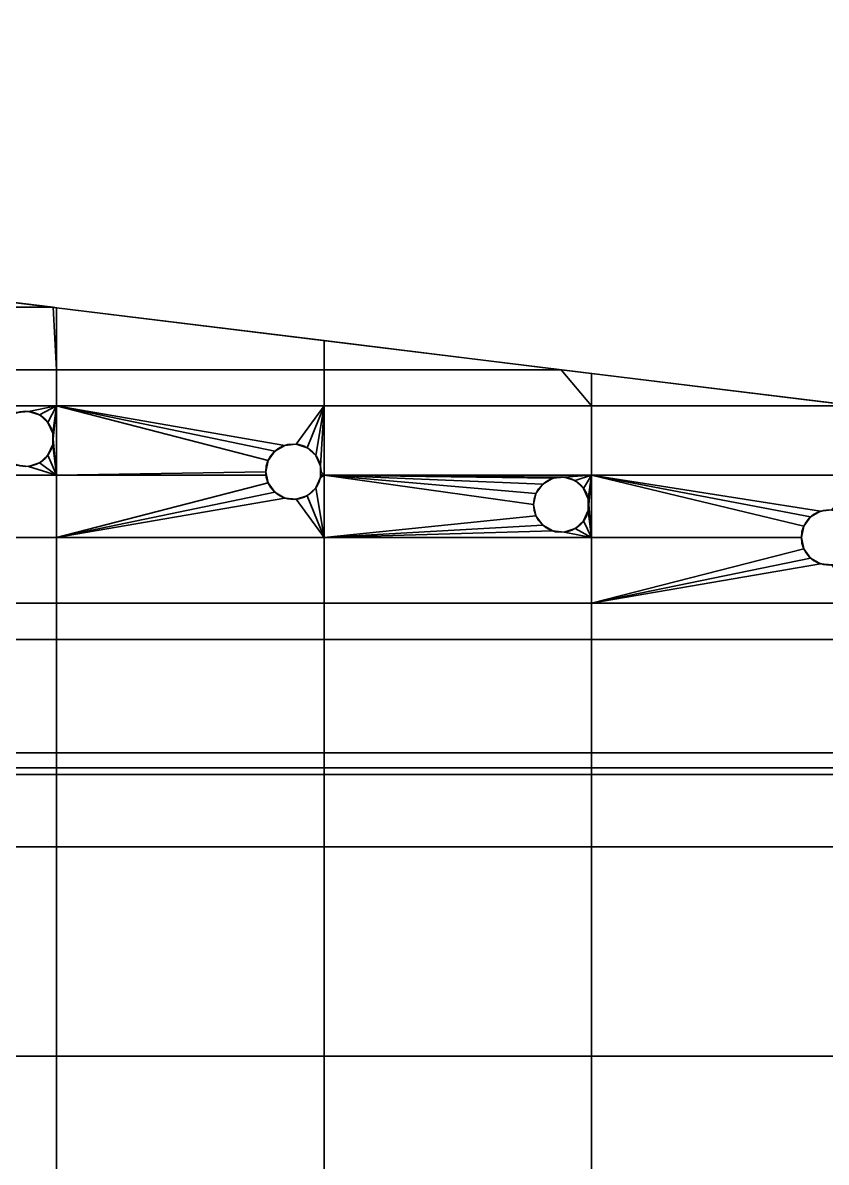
# Model space of a CAD drawing. Header units: millimetres. Extents: x 0 to 430, y 0 to 190.
# Drawn here: x 171 to 230.6, y 105.4 to 189.8 of the extents above; entities that cross this region are included whole.
import ezdxf

# ---------------------------------------------------------------- set-up
doc = ezdxf.new("R2010")
doc.units = ezdxf.units.MM
doc.layers.add('1', color=7, linetype='Continuous', true_color=0xffffff)

# ---------------------------------------------------------------- blocks, each defined once
blk = doc.blocks.new('UG_SURFACE_001')
at = {"layer": '1', "color": 252, "linetype": 'Continuous', "lineweight": 35}
for points in [[(163.865298, 169.879869, 3.5), (163.865298, 168.725714, 3.5), (173.265159, 168.725714, 3.5)], [(173.265159, 168.725714, 1.5), (163.865298, 168.725714, 1.5), (163.865298, 169.879869, 1.5)], [(163.865298, 169.879869, 3.5), (173.265159, 168.725714, 3.5), (173.265159, 168.725714, 1.5), (163.865298, 169.879869, 1.5)], [(173.265159, 168.725714, 3.5), (163.865298, 168.725714, 3.5), (163.865298, 164.100945, 3.5), (173.519492, 164.100945, 3.5)], [(173.519492, 164.100945, 1.5), (163.865298, 164.100945, 1.5), (163.865298, 168.725714, 1.5), (173.265159, 168.725714, 1.5)], [(173.519492, 164.100945, 3.5), (173.519492, 168.694481, 3.5), (173.265159, 168.725714, 3.5)], [(173.265159, 168.725714, 1.5), (173.519492, 168.694481, 1.5), (173.519492, 164.100945, 1.5)], [(173.265159, 168.725714, 3.5), (173.519492, 168.694481, 3.5), (173.519492, 168.694481, 1.5), (173.265159, 168.725714, 1.5)], [(173.519492, 168.694481, 3.5), (173.519492, 164.100945, 3.5), (193.349123, 164.100945, 3.5), (193.349123, 166.259706, 3.5)], [(193.349123, 166.259706, 1.5), (193.349123, 164.100945, 1.5), (173.519492, 164.100945, 1.5), (173.519492, 168.694481, 1.5)], [(173.519492, 168.694481, 3.5), (193.349123, 166.259706, 3.5), (193.349123, 166.259706, 1.5), (173.519492, 168.694481, 1.5)], [(193.349123, 166.259706, 3.5), (193.349123, 164.100945, 3.5), (210.930929, 164.100945, 3.5)], [(210.930929, 164.100945, 1.5), (193.349123, 164.100945, 1.5), (193.349123, 166.259706, 1.5)], [(193.349123, 166.259706, 3.5), (210.930929, 164.100945, 3.5), (210.930929, 164.100945, 1.5), (193.349123, 166.259706, 1.5)], [(173.519492, 164.100945, 3.5), (163.865298, 164.100945, 3.5), (163.865298, 161.41355, 3.5), (173.519492, 161.41355, 3.5)], [(173.519492, 161.41355, 1.5), (163.865298, 161.41355, 1.5), (163.865298, 164.100945, 1.5), (173.519492, 164.100945, 1.5)], [(193.349123, 164.100945, 3.5), (173.519492, 164.100945, 3.5), (173.519492, 161.41355, 3.5), (193.349123, 161.41355, 3.5)], [(193.349123, 161.41355, 1.5), (173.519492, 161.41355, 1.5), (173.519492, 164.100945, 1.5), (193.349123, 164.100945, 1.5)], [(210.930929, 164.100945, 3.5), (193.349123, 164.100945, 3.5), (193.349123, 161.41355, 3.5), (213.178769, 161.41355, 3.5)], [(213.178769, 161.41355, 1.5), (193.349123, 161.41355, 1.5), (193.349123, 164.100945, 1.5), (210.930929, 164.100945, 1.5)], [(213.178769, 161.41355, 3.5), (213.178769, 163.824946, 3.5), (210.930929, 164.100945, 3.5)], [(210.930929, 164.100945, 1.5), (213.178769, 163.824946, 1.5), (213.178769, 161.41355, 1.5)], [(210.930929, 164.100945, 3.5), (213.178769, 163.824946, 3.5), (213.178769, 163.824946, 1.5), (210.930929, 164.100945, 1.5)], [(213.178769, 163.824946, 3.5), (213.178769, 161.41355, 3.5), (232.817933, 161.41355, 3.5)], [(232.817933, 161.41355, 1.5), (213.178769, 161.41355, 1.5), (213.178769, 163.824946, 1.5)], [(213.178769, 163.824946, 3.5), (232.817933, 161.41355, 3.5), (232.817933, 161.41355, 1.5), (213.178769, 163.824946, 1.5)], [(170.591906, 160.925835, 3.5), (171.439677, 161.014929, 3.5), (173.519492, 161.41355, 3.5), (163.865298, 161.41355, 3.5)], [(163.865298, 161.41355, 1.5), (173.519492, 161.41355, 1.5), (171.439677, 161.014929, 1.5), (170.591906, 160.925835, 1.5)], [(173.519492, 161.41355, 3.5), (171.439677, 161.014929, 3.5), (172.25039, 160.751522, 3.5)], [(172.25039, 160.751522, 1.5), (171.439677, 161.014929, 1.5), (173.519492, 161.41355, 1.5)], [(172.25039, 160.751522, 3.5), (172.883883, 160.18112, 3.5), (173.519492, 161.41355, 3.5)], [(173.519492, 161.41355, 1.5), (172.883883, 160.18112, 1.5), (172.25039, 160.751522, 1.5)], [(172.883883, 160.18112, 3.5), (173.230588, 159.402385, 3.5), (173.519492, 161.41355, 3.5)], [(173.230588, 159.402385, 1.5), (172.883883, 160.18112, 1.5), (173.519492, 161.41355, 1.5)], [(173.519492, 156.288326, 3.5), (173.519492, 161.41355, 3.5), (173.230588, 159.402385, 3.5), (173.230588, 158.54995, 3.5)], [(173.275396, 158.976167, 1.5), (173.230588, 159.402385, 1.5), (173.519492, 161.41355, 1.5)], [(173.275396, 158.976167, 1.5), (173.519492, 161.41355, 1.5), (173.519492, 156.288326, 1.5)], [(173.519492, 161.41355, 3.5), (189.704597, 158.06222, 3.5), (190.44283, 158.488438, 3.5)], [(173.519492, 161.41355, 3.5), (189.203545, 157.372594, 3.5), (189.704597, 158.06222, 3.5)], [(189.026311, 156.538785, 3.5), (189.203545, 157.372594, 3.5), (173.519492, 161.41355, 3.5), (173.519492, 156.288326, 3.5)], [(190.44283, 158.488438, 3.5), (191.290602, 158.577546, 3.5), (193.349123, 161.41355, 3.5), (173.519492, 161.41355, 3.5)], [(173.519492, 161.41355, 1.5), (193.349123, 161.41355, 1.5), (191.290602, 158.577546, 1.5), (190.44283, 158.488438, 1.5)], [(173.519492, 156.288326, 1.5), (173.519492, 161.41355, 1.5), (189.203545, 157.372594, 1.5), (189.026311, 156.538785, 1.5)], [(190.44283, 158.488438, 1.5), (189.704597, 158.06222, 1.5), (173.519492, 161.41355, 1.5)], [(189.704597, 158.06222, 1.5), (189.203545, 157.372594, 1.5), (173.519492, 161.41355, 1.5)], [(193.349123, 161.41355, 3.5), (191.290602, 158.577546, 3.5), (192.101315, 158.314124, 3.5)], [(192.101315, 158.314124, 1.5), (191.290602, 158.577546, 1.5), (193.349123, 161.41355, 1.5)], [(192.101315, 158.314124, 3.5), (192.734793, 157.743737, 3.5), (193.349123, 161.41355, 3.5)], [(193.349123, 161.41355, 1.5), (192.734793, 157.743737, 1.5), (192.101315, 158.314124, 1.5)], [(193.349123, 161.41355, 3.5), (192.734793, 157.743737, 3.5), (193.081513, 156.965002, 3.5)], [(193.081513, 156.965002, 1.5), (192.734793, 157.743737, 1.5), (193.349123, 161.41355, 1.5)], [(193.081513, 156.965002, 3.5), (193.081513, 156.288326, 3.5), (193.349123, 156.288326, 3.5), (193.349123, 161.41355, 3.5)], [(193.126321, 156.538785, 1.5), (193.081513, 156.965002, 1.5), (193.349123, 161.41355, 1.5), (193.349123, 156.288326, 1.5)], [(213.178769, 161.41355, 3.5), (193.349123, 161.41355, 3.5), (193.349123, 156.288326, 3.5), (213.178769, 156.288326, 3.5)], [(213.178769, 156.288326, 1.5), (193.349123, 156.288326, 1.5), (193.349123, 161.41355, 1.5), (213.178769, 161.41355, 1.5)], [(232.817933, 161.41355, 3.5), (213.178769, 161.41355, 3.5), (213.178769, 156.288326, 3.5), (233.008415, 156.288326, 3.5)], [(233.008415, 156.288326, 1.5), (213.178769, 156.288326, 1.5), (213.178769, 161.41355, 1.5), (232.817933, 161.41355, 1.5)], [(171.439677, 161.014929, 1.5), (171.439677, 161.014929, 3.5), (170.591906, 160.925835, 3.5), (170.591906, 160.925835, 1.5)], [(172.25039, 160.751522, 1.5), (172.25039, 160.751522, 3.5), (171.439677, 161.014929, 3.5), (171.439677, 161.014929, 1.5)], [(172.883883, 160.18112, 1.5), (172.883883, 160.18112, 3.5), (172.25039, 160.751522, 3.5), (172.25039, 160.751522, 1.5)], [(173.230588, 159.402385, 1.5), (173.230588, 159.402385, 3.5), (172.883883, 160.18112, 3.5), (172.883883, 160.18112, 1.5)], [(173.230588, 159.402385, 3.5), (173.230588, 159.402385, 1.5), (173.275396, 158.976167, 1.5)], [(173.275396, 158.976167, 1.5), (173.230588, 158.54995, 3.5), (173.230588, 159.402385, 3.5)], [(173.519492, 156.288326, 1.5), (173.230588, 158.54995, 1.5), (173.275396, 158.976167, 1.5)], [(173.275396, 158.976167, 1.5), (173.230588, 158.54995, 1.5), (173.230588, 158.54995, 3.5)], [(173.230588, 158.54995, 3.5), (172.883883, 157.7712, 3.5), (173.519492, 156.288326, 3.5)], [(173.519492, 156.288326, 1.5), (172.883883, 157.7712, 1.5), (173.230588, 158.54995, 1.5)], [(172.883883, 157.7712, 1.5), (172.883883, 157.7712, 3.5), (173.230588, 158.54995, 3.5), (173.230588, 158.54995, 1.5)], [(189.704597, 158.06222, 1.5), (189.704597, 158.06222, 3.5), (189.203545, 157.372594, 3.5), (189.203545, 157.372594, 1.5)], [(190.44283, 158.488438, 1.5), (190.44283, 158.488438, 3.5), (189.704597, 158.06222, 3.5), (189.704597, 158.06222, 1.5)], [(191.290602, 158.577546, 1.5), (191.290602, 158.577546, 3.5), (190.44283, 158.488438, 3.5), (190.44283, 158.488438, 1.5)], [(192.101315, 158.314124, 1.5), (192.101315, 158.314124, 3.5), (191.290602, 158.577546, 3.5), (191.290602, 158.577546, 1.5)], [(192.734793, 157.743737, 1.5), (192.734793, 157.743737, 3.5), (192.101315, 158.314124, 3.5), (192.101315, 158.314124, 1.5)], [(172.25039, 157.200813, 3.5), (171.439677, 156.937391, 3.5), (173.519492, 156.288326, 3.5)], [(173.519492, 156.288326, 1.5), (171.439677, 156.937391, 1.5), (172.25039, 157.200813, 1.5)], [(171.439677, 156.937391, 1.5), (171.439677, 156.937391, 3.5), (172.25039, 157.200813, 3.5), (172.25039, 157.200813, 1.5)], [(173.519492, 156.288326, 3.5), (172.883883, 157.7712, 3.5), (172.25039, 157.200813, 3.5)], [(172.25039, 157.200813, 1.5), (172.883883, 157.7712, 1.5), (173.519492, 156.288326, 1.5)], [(172.25039, 157.200813, 1.5), (172.25039, 157.200813, 3.5), (172.883883, 157.7712, 3.5), (172.883883, 157.7712, 1.5)], [(189.203545, 157.372594, 1.5), (189.203545, 157.372594, 3.5), (189.026311, 156.538785, 3.5), (189.026311, 156.538785, 1.5)], [(193.081513, 156.965002, 1.5), (193.081513, 156.965002, 3.5), (192.734793, 157.743737, 3.5), (192.734793, 157.743737, 1.5)], [(163.865298, 156.288326, 3.5), (173.519492, 156.288326, 3.5), (171.439677, 156.937391, 3.5), (170.591906, 157.0265, 3.5)], [(170.591906, 157.0265, 1.5), (171.439677, 156.937391, 1.5), (173.519492, 156.288326, 1.5), (163.865298, 156.288326, 1.5)], [(173.519492, 156.288326, 3.5), (163.865298, 156.288326, 3.5), (163.865298, 151.664004, 3.5), (173.519492, 151.664004, 3.5)], [(173.519492, 151.664004, 1.5), (163.865298, 151.664004, 1.5), (163.865298, 156.288326, 1.5), (173.519492, 156.288326, 1.5)], [(170.591906, 157.0265, 1.5), (170.591906, 157.0265, 3.5), (171.439677, 156.937391, 3.5), (171.439677, 156.937391, 1.5)], [(173.519492, 156.288326, 3.5), (189.079553, 156.288326, 3.5), (189.026311, 156.538785, 3.5)], [(189.026311, 156.538785, 1.5), (189.079553, 156.288326, 1.5), (173.519492, 156.288326, 1.5)], [(189.203545, 155.704975, 3.5), (189.079553, 156.288326, 3.5), (173.519492, 156.288326, 3.5), (173.519492, 151.664004, 3.5)], [(173.519492, 151.664004, 1.5), (173.519492, 156.288326, 1.5), (189.079553, 156.288326, 1.5), (189.203545, 155.704975, 1.5)], [(189.079553, 156.288326, 1.5), (189.026311, 156.538785, 1.5), (189.026311, 156.538785, 3.5), (189.079553, 156.288326, 3.5)], [(189.079553, 156.288326, 3.5), (189.203545, 155.704975, 3.5), (189.203545, 155.704975, 1.5), (189.079553, 156.288326, 1.5)], [(193.081513, 156.112567, 3.5), (192.734793, 155.333817, 3.5), (193.349123, 151.664004, 3.5), (193.349123, 156.288326, 3.5)], [(193.349123, 156.288326, 1.5), (193.349123, 151.664004, 1.5), (192.734793, 155.333817, 1.5), (193.081513, 156.112567, 1.5)], [(193.081513, 156.965002, 3.5), (193.081513, 156.965002, 1.5), (193.126321, 156.538785, 1.5)], [(193.126321, 156.538785, 1.5), (193.081513, 156.288326, 3.5), (193.081513, 156.965002, 3.5)], [(193.126321, 156.538785, 1.5), (193.09999, 156.288326, 1.5), (193.081513, 156.288326, 3.5)], [(193.349123, 156.288326, 3.5), (193.081513, 156.288326, 3.5), (193.081513, 156.112567, 3.5)], [(193.081513, 156.112567, 1.5), (193.09999, 156.288326, 1.5), (193.349123, 156.288326, 1.5)], [(193.09999, 156.288326, 1.5), (193.081513, 156.112567, 1.5), (193.081513, 156.112567, 3.5)], [(193.081513, 156.112567, 3.5), (193.081513, 156.288326, 3.5), (193.09999, 156.288326, 1.5)], [(193.349123, 156.288326, 1.5), (193.09999, 156.288326, 1.5), (193.126321, 156.538785, 1.5)], [(193.349123, 156.288326, 3.5), (210.293755, 156.051055, 3.5), (211.141527, 156.140164, 3.5)], [(193.349123, 156.288326, 3.5), (209.555522, 155.624837, 3.5), (210.293755, 156.051055, 3.5)], [(193.349123, 156.288326, 3.5), (209.05447, 154.935196, 3.5), (209.555522, 155.624837, 3.5)], [(193.349123, 156.288326, 3.5), (193.349123, 151.664004, 3.5), (209.05447, 153.267577, 3.5), (208.877236, 154.101387, 3.5)], [(208.877236, 154.101387, 3.5), (209.05447, 154.935196, 3.5), (193.349123, 156.288326, 3.5)], [(211.141527, 156.140164, 3.5), (213.178769, 156.288326, 3.5), (193.349123, 156.288326, 3.5)], [(193.349123, 156.288326, 1.5), (213.178769, 156.288326, 1.5), (211.141527, 156.140164, 1.5)], [(211.141527, 156.140164, 1.5), (210.293755, 156.051055, 1.5), (193.349123, 156.288326, 1.5)], [(210.293755, 156.051055, 1.5), (209.555522, 155.624837, 1.5), (193.349123, 156.288326, 1.5)], [(209.555522, 155.624837, 1.5), (209.05447, 154.935196, 1.5), (193.349123, 156.288326, 1.5)], [(193.349123, 151.664004, 1.5), (193.349123, 156.288326, 1.5), (208.877236, 154.101387, 1.5), (209.05447, 153.267577, 1.5)], [(209.05447, 154.935196, 1.5), (208.877236, 154.101387, 1.5), (193.349123, 156.288326, 1.5)], [(213.178769, 156.288326, 3.5), (211.141527, 156.140164, 3.5), (211.952239, 155.876741, 3.5)], [(211.952239, 155.876741, 1.5), (211.141527, 156.140164, 1.5), (213.178769, 156.288326, 1.5)], [(211.952239, 155.876741, 3.5), (212.585717, 155.306354, 3.5), (213.178769, 156.288326, 3.5)], [(213.178769, 156.288326, 1.5), (212.585717, 155.306354, 1.5), (211.952239, 155.876741, 1.5)], [(212.585717, 155.306354, 3.5), (212.932438, 154.527605, 3.5), (213.178769, 156.288326, 3.5)], [(212.932438, 154.527605, 1.5), (212.585717, 155.306354, 1.5), (213.178769, 156.288326, 1.5)], [(213.178769, 151.664004, 3.5), (213.178769, 156.288326, 3.5), (212.932438, 154.527605, 3.5), (212.932438, 153.675169, 3.5)], [(212.977231, 154.101387, 1.5), (212.932438, 154.527605, 1.5), (213.178769, 156.288326, 1.5)], [(212.977231, 154.101387, 1.5), (213.178769, 156.288326, 1.5), (213.178769, 151.664004, 1.5)], [(213.178769, 156.288326, 3.5), (229.406446, 153.187454, 3.5), (230.14468, 153.613672, 3.5)], [(213.178769, 156.288326, 3.5), (228.905395, 152.497813, 3.5), (229.406446, 153.187454, 3.5)], [(213.178769, 156.288326, 3.5), (213.178769, 151.664004, 3.5), (228.72816, 151.664004, 3.5), (228.905395, 152.497813, 3.5)], [(230.14468, 153.613672, 3.5), (230.992451, 153.702781, 3.5), (233.008415, 156.288326, 3.5), (213.178769, 156.288326, 3.5)], [(213.178769, 156.288326, 1.5), (233.008415, 156.288326, 1.5), (230.992451, 153.702781, 1.5), (230.14468, 153.613672, 1.5)], [(230.14468, 153.613672, 1.5), (229.406446, 153.187454, 1.5), (213.178769, 156.288326, 1.5)], [(229.406446, 153.187454, 1.5), (228.905395, 152.497813, 1.5), (213.178769, 156.288326, 1.5)], [(228.905395, 152.497813, 1.5), (228.72816, 151.664004, 1.5), (213.178769, 151.664004, 1.5), (213.178769, 156.288326, 1.5)], [(189.704597, 155.015334, 3.5), (189.203545, 155.704975, 3.5), (173.519492, 151.664004, 3.5)], [(173.519492, 151.664004, 1.5), (189.203545, 155.704975, 1.5), (189.704597, 155.015334, 1.5)], [(189.203545, 155.704975, 1.5), (189.203545, 155.704975, 3.5), (189.704597, 155.015334, 3.5), (189.704597, 155.015334, 1.5)], [(192.734793, 155.333817, 1.5), (192.734793, 155.333817, 3.5), (193.081513, 156.112567, 3.5), (193.081513, 156.112567, 1.5)], [(209.555522, 155.624837, 1.5), (209.555522, 155.624837, 3.5), (209.05447, 154.935196, 3.5), (209.05447, 154.935196, 1.5)], [(210.293755, 156.051055, 1.5), (210.293755, 156.051055, 3.5), (209.555522, 155.624837, 3.5), (209.555522, 155.624837, 1.5)], [(211.141527, 156.140164, 1.5), (211.141527, 156.140164, 3.5), (210.293755, 156.051055, 3.5), (210.293755, 156.051055, 1.5)], [(211.952239, 155.876741, 1.5), (211.952239, 155.876741, 3.5), (211.141527, 156.140164, 3.5), (211.141527, 156.140164, 1.5)], [(212.585717, 155.306354, 1.5), (212.585717, 155.306354, 3.5), (211.952239, 155.876741, 3.5), (211.952239, 155.876741, 1.5)], [(190.44283, 154.589117, 3.5), (189.704597, 155.015334, 3.5), (173.519492, 151.664004, 3.5)], [(173.519492, 151.664004, 1.5), (189.704597, 155.015334, 1.5), (190.44283, 154.589117, 1.5)], [(173.519492, 151.664004, 3.5), (193.349123, 151.664004, 3.5), (191.290602, 154.500008, 3.5), (190.44283, 154.589117, 3.5)], [(190.44283, 154.589117, 1.5), (191.290602, 154.500008, 1.5), (193.349123, 151.664004, 1.5), (173.519492, 151.664004, 1.5)], [(189.704597, 155.015334, 1.5), (189.704597, 155.015334, 3.5), (190.44283, 154.589117, 3.5), (190.44283, 154.589117, 1.5)], [(190.44283, 154.589117, 1.5), (190.44283, 154.589117, 3.5), (191.290602, 154.500008, 3.5), (191.290602, 154.500008, 1.5)], [(192.101315, 154.76343, 3.5), (191.290602, 154.500008, 3.5), (193.349123, 151.664004, 3.5)], [(193.349123, 151.664004, 1.5), (191.290602, 154.500008, 1.5), (192.101315, 154.76343, 1.5)], [(191.290602, 154.500008, 1.5), (191.290602, 154.500008, 3.5), (192.101315, 154.76343, 3.5), (192.101315, 154.76343, 1.5)], [(193.349123, 151.664004, 3.5), (192.734793, 155.333817, 3.5), (192.101315, 154.76343, 3.5)], [(192.101315, 154.76343, 1.5), (192.734793, 155.333817, 1.5), (193.349123, 151.664004, 1.5)], [(192.101315, 154.76343, 1.5), (192.101315, 154.76343, 3.5), (192.734793, 155.333817, 3.5), (192.734793, 155.333817, 1.5)], [(209.05447, 154.935196, 1.5), (209.05447, 154.935196, 3.5), (208.877236, 154.101387, 3.5), (208.877236, 154.101387, 1.5)], [(212.932438, 154.527605, 1.5), (212.932438, 154.527605, 3.5), (212.585717, 155.306354, 3.5), (212.585717, 155.306354, 1.5)], [(208.877236, 154.101387, 1.5), (208.877236, 154.101387, 3.5), (209.05447, 153.267577, 3.5), (209.05447, 153.267577, 1.5)], [(212.932438, 154.527605, 3.5), (212.932438, 154.527605, 1.5), (212.977231, 154.101387, 1.5)], [(212.977231, 154.101387, 1.5), (212.932438, 153.675169, 3.5), (212.932438, 154.527605, 3.5)], [(213.178769, 151.664004, 1.5), (212.932438, 153.675169, 1.5), (212.977231, 154.101387, 1.5)], [(212.977231, 154.101387, 1.5), (212.932438, 153.675169, 1.5), (212.932438, 153.675169, 3.5)], [(209.555522, 152.577952, 3.5), (209.05447, 153.267577, 3.5), (193.349123, 151.664004, 3.5)], [(193.349123, 151.664004, 1.5), (209.05447, 153.267577, 1.5), (209.555522, 152.577952, 1.5)], [(209.05447, 153.267577, 1.5), (209.05447, 153.267577, 3.5), (209.555522, 152.577952, 3.5), (209.555522, 152.577952, 1.5)], [(213.178769, 151.664004, 3.5), (212.585717, 152.896434, 3.5), (211.952239, 152.326033, 3.5)], [(211.952239, 152.326033, 1.5), (212.585717, 152.896434, 1.5), (213.178769, 151.664004, 1.5)], [(211.952239, 152.326033, 1.5), (211.952239, 152.326033, 3.5), (212.585717, 152.896434, 3.5), (212.585717, 152.896434, 1.5)], [(212.932438, 153.675169, 3.5), (212.585717, 152.896434, 3.5), (213.178769, 151.664004, 3.5)], [(213.178769, 151.664004, 1.5), (212.585717, 152.896434, 1.5), (212.932438, 153.675169, 1.5)], [(212.585717, 152.896434, 1.5), (212.585717, 152.896434, 3.5), (212.932438, 153.675169, 3.5), (212.932438, 153.675169, 1.5)], [(229.406446, 153.187454, 1.5), (229.406446, 153.187454, 3.5), (228.905395, 152.497813, 3.5), (228.905395, 152.497813, 1.5)], [(230.14468, 153.613672, 1.5), (230.14468, 153.613672, 3.5), (229.406446, 153.187454, 3.5), (229.406446, 153.187454, 1.5)], [(230.992451, 153.702781, 1.5), (230.992451, 153.702781, 3.5), (230.14468, 153.613672, 3.5), (230.14468, 153.613672, 1.5)], [(210.293755, 152.151719, 3.5), (209.555522, 152.577952, 3.5), (193.349123, 151.664004, 3.5)], [(193.349123, 151.664004, 1.5), (209.555522, 152.577952, 1.5), (210.293755, 152.151719, 1.5)], [(193.349123, 151.664004, 3.5), (213.178769, 151.664004, 3.5), (211.141527, 152.062625, 3.5), (210.293755, 152.151719, 3.5)], [(210.293755, 152.151719, 1.5), (211.141527, 152.062625, 1.5), (213.178769, 151.664004, 1.5), (193.349123, 151.664004, 1.5)], [(209.555522, 152.577952, 1.5), (209.555522, 152.577952, 3.5), (210.293755, 152.151719, 3.5), (210.293755, 152.151719, 1.5)], [(210.293755, 152.151719, 1.5), (210.293755, 152.151719, 3.5), (211.141527, 152.062625, 3.5), (211.141527, 152.062625, 1.5)], [(211.952239, 152.326033, 3.5), (211.141527, 152.062625, 3.5), (213.178769, 151.664004, 3.5)], [(213.178769, 151.664004, 1.5), (211.141527, 152.062625, 1.5), (211.952239, 152.326033, 1.5)], [(211.141527, 152.062625, 1.5), (211.141527, 152.062625, 3.5), (211.952239, 152.326033, 3.5), (211.952239, 152.326033, 1.5)], [(228.905395, 152.497813, 1.5), (228.905395, 152.497813, 3.5), (228.72816, 151.664004, 3.5), (228.72816, 151.664004, 1.5)], [(173.519492, 151.664004, 3.5), (163.865298, 151.664004, 3.5), (163.865298, 146.789238, 3.5), (173.519492, 146.789238, 3.5)], [(173.519492, 146.789238, 1.5), (163.865298, 146.789238, 1.5), (163.865298, 151.664004, 1.5), (173.519492, 151.664004, 1.5)], [(193.349123, 151.664004, 3.5), (173.519492, 151.664004, 3.5), (173.519492, 146.789238, 3.5), (193.349123, 146.789238, 3.5)], [(193.349123, 146.789238, 1.5), (173.519492, 146.789238, 1.5), (173.519492, 151.664004, 1.5), (193.349123, 151.664004, 1.5)], [(213.178769, 151.664004, 3.5), (193.349123, 151.664004, 3.5), (193.349123, 146.789238, 3.5), (213.178769, 146.789238, 3.5)], [(213.178769, 146.789238, 1.5), (193.349123, 146.789238, 1.5), (193.349123, 151.664004, 1.5), (213.178769, 151.664004, 1.5)], [(228.905395, 150.830194, 3.5), (228.72816, 151.664004, 3.5), (213.178769, 151.664004, 3.5), (213.178769, 146.789238, 3.5)], [(213.178769, 146.789238, 1.5), (213.178769, 151.664004, 1.5), (228.72816, 151.664004, 1.5), (228.905395, 150.830194, 1.5)], [(228.72816, 151.664004, 1.5), (228.72816, 151.664004, 3.5), (228.905395, 150.830194, 3.5), (228.905395, 150.830194, 1.5)], [(229.406446, 150.140554, 3.5), (228.905395, 150.830194, 3.5), (213.178769, 146.789238, 3.5)], [(213.178769, 146.789238, 1.5), (228.905395, 150.830194, 1.5), (229.406446, 150.140554, 1.5)], [(228.905395, 150.830194, 1.5), (228.905395, 150.830194, 3.5), (229.406446, 150.140554, 3.5), (229.406446, 150.140554, 1.5)], [(230.14468, 149.714336, 3.5), (229.406446, 150.140554, 3.5), (213.178769, 146.789238, 3.5)], [(213.178769, 146.789238, 1.5), (229.406446, 150.140554, 1.5), (230.14468, 149.714336, 1.5)], [(213.178769, 146.789238, 3.5), (233.008415, 146.789238, 3.5), (230.992451, 149.625242, 3.5), (230.14468, 149.714336, 3.5)], [(230.14468, 149.714336, 1.5), (230.992451, 149.625242, 1.5), (233.008415, 146.789238, 1.5), (213.178769, 146.789238, 1.5)], [(229.406446, 150.140554, 1.5), (229.406446, 150.140554, 3.5), (230.14468, 149.714336, 3.5), (230.14468, 149.714336, 1.5)], [(230.14468, 149.714336, 1.5), (230.14468, 149.714336, 3.5), (230.992451, 149.625242, 3.5), (230.992451, 149.625242, 1.5)], [(173.519492, 146.789238, 3.5), (163.865298, 146.789238, 3.5), (163.865298, 144.101843, 3.5), (173.519492, 144.101843, 3.5)], [(173.519492, 144.101843, 1.5), (163.865298, 144.101843, 1.5), (163.865298, 146.789238, 1.5), (173.519492, 146.789238, 1.5)], [(193.349123, 146.789238, 3.5), (173.519492, 146.789238, 3.5), (173.519492, 144.101843, 3.5), (193.349123, 144.101843, 3.5)], [(193.349123, 144.101843, 1.5), (173.519492, 144.101843, 1.5), (173.519492, 146.789238, 1.5), (193.349123, 146.789238, 1.5)], [(213.178769, 146.789238, 3.5), (193.349123, 146.789238, 3.5), (193.349123, 144.101843, 3.5), (213.178769, 144.101843, 3.5)], [(213.178769, 144.101843, 1.5), (193.349123, 144.101843, 1.5), (193.349123, 146.789238, 1.5), (213.178769, 146.789238, 1.5)], [(233.008415, 146.789238, 3.5), (213.178769, 146.789238, 3.5), (213.178769, 144.101843, 3.5), (233.008415, 144.101843, 3.5)], [(233.008415, 144.101843, 1.5), (213.178769, 144.101843, 1.5), (213.178769, 146.789238, 1.5), (233.008415, 146.789238, 1.5)], [(173.519492, 144.101843, 3.5), (163.865298, 144.101843, 3.5), (163.865298, 135.707468, 3.5), (173.519492, 135.707468, 3.5)], [(173.519492, 135.707468, 1.5), (163.865298, 135.707468, 1.5), (163.865298, 144.101843, 1.5), (173.519492, 144.101843, 1.5)], [(193.349123, 144.101843, 3.5), (173.519492, 144.101843, 3.5), (173.519492, 135.707468, 3.5), (193.349123, 135.707468, 3.5)], [(193.349123, 135.707468, 1.5), (173.519492, 135.707468, 1.5), (173.519492, 144.101843, 1.5), (193.349123, 144.101843, 1.5)], [(213.178769, 144.101843, 3.5), (193.349123, 144.101843, 3.5), (193.349123, 135.707468, 3.5), (213.178769, 135.707468, 3.5)], [(213.178769, 135.707468, 1.5), (193.349123, 135.707468, 1.5), (193.349123, 144.101843, 1.5), (213.178769, 144.101843, 1.5)], [(233.008415, 144.101843, 3.5), (213.178769, 144.101843, 3.5), (213.178769, 135.707468, 3.5), (233.008415, 135.707468, 3.5)], [(233.008415, 135.707468, 1.5), (213.178769, 135.707468, 1.5), (213.178769, 144.101843, 1.5), (233.008415, 144.101843, 1.5)], [(173.519492, 135.707468, 3.5), (163.865298, 135.707468, 3.5), (163.865298, 134.602293, 3.5), (173.519492, 134.602293, 3.5)], [(173.519492, 134.602293, 1.5), (163.865298, 134.602293, 1.5), (163.865298, 135.707468, 1.5), (173.519492, 135.707468, 1.5)], [(193.349123, 135.707468, 3.5), (173.519492, 135.707468, 3.5), (173.519492, 134.602293, 3.5), (193.349123, 134.602293, 3.5)], [(193.349123, 134.602293, 1.5), (173.519492, 134.602293, 1.5), (173.519492, 135.707468, 1.5), (193.349123, 135.707468, 1.5)], [(213.178769, 135.707468, 3.5), (193.349123, 135.707468, 3.5), (193.349123, 134.602293, 3.5), (213.178769, 134.602293, 3.5)], [(213.178769, 134.602293, 1.5), (193.349123, 134.602293, 1.5), (193.349123, 135.707468, 1.5), (213.178769, 135.707468, 1.5)], [(233.008415, 135.707468, 3.5), (213.178769, 135.707468, 3.5), (213.178769, 134.602293, 3.5), (233.008415, 134.602293, 3.5)], [(233.008415, 134.602293, 1.5), (213.178769, 134.602293, 1.5), (213.178769, 135.707468, 1.5), (233.008415, 135.707468, 1.5)], [(173.519492, 134.602293, 3.5), (163.865298, 134.602293, 3.5), (163.865298, 134.107456, 3.5), (173.519492, 134.107456, 3.5)], [(173.519492, 134.107456, 1.5), (163.865298, 134.107456, 1.5), (163.865298, 134.602293, 1.5), (173.519492, 134.602293, 1.5)], [(193.349123, 134.602293, 3.5), (173.519492, 134.602293, 3.5), (173.519492, 134.107456, 3.5), (193.349123, 134.107456, 3.5)], [(193.349123, 134.107456, 1.5), (173.519492, 134.107456, 1.5), (173.519492, 134.602293, 1.5), (193.349123, 134.602293, 1.5)], [(213.178769, 134.602293, 3.5), (193.349123, 134.602293, 3.5), (193.349123, 134.107456, 3.5), (213.178769, 134.107456, 3.5)], [(213.178769, 134.107456, 1.5), (193.349123, 134.107456, 1.5), (193.349123, 134.602293, 1.5), (213.178769, 134.602293, 1.5)], [(233.008415, 134.602293, 3.5), (213.178769, 134.602293, 3.5), (213.178769, 134.107456, 3.5), (233.008415, 134.107456, 3.5)], [(233.008415, 134.107456, 1.5), (213.178769, 134.107456, 1.5), (213.178769, 134.602293, 1.5), (233.008415, 134.602293, 1.5)], [(173.519492, 134.107456, 3.5), (163.865298, 134.107456, 3.5), (163.865298, 128.726453, 3.5), (173.519492, 128.726453, 3.5)], [(173.519492, 128.726453, 1.5), (163.865298, 128.726453, 1.5), (163.865298, 134.107456, 1.5), (173.519492, 134.107456, 1.5)], [(193.349123, 134.107456, 3.5), (173.519492, 134.107456, 3.5), (173.519492, 128.726453, 3.5), (193.349123, 128.726453, 3.5)], [(193.349123, 128.726453, 1.5), (173.519492, 128.726453, 1.5), (173.519492, 134.107456, 1.5), (193.349123, 134.107456, 1.5)], [(213.178769, 134.107456, 3.5), (193.349123, 134.107456, 3.5), (193.349123, 128.726453, 3.5), (213.178769, 128.726453, 3.5)], [(213.178769, 128.726453, 1.5), (193.349123, 128.726453, 1.5), (193.349123, 134.107456, 1.5), (213.178769, 134.107456, 1.5)], [(233.008415, 134.107456, 3.5), (213.178769, 134.107456, 3.5), (213.178769, 128.726453, 3.5), (233.008415, 128.726453, 3.5)], [(233.008415, 128.726453, 1.5), (213.178769, 128.726453, 1.5), (213.178769, 134.107456, 1.5), (233.008415, 134.107456, 1.5)], [(173.519492, 128.726453, 3.5), (163.865298, 128.726453, 3.5), (163.865298, 113.211535, 3.5), (173.519492, 113.211535, 3.5)], [(173.519492, 113.211535, 1.5), (163.865298, 113.211535, 1.5), (163.865298, 128.726453, 1.5), (173.519492, 128.726453, 1.5)], [(193.349123, 128.726453, 3.5), (173.519492, 128.726453, 3.5), (173.519492, 113.211535, 3.5), (193.349123, 113.211535, 3.5)], [(193.349123, 113.211535, 1.5), (173.519492, 113.211535, 1.5), (173.519492, 128.726453, 1.5), (193.349123, 128.726453, 1.5)], [(213.178769, 128.726453, 3.5), (193.349123, 128.726453, 3.5), (193.349123, 113.211535, 3.5), (213.178769, 113.211535, 3.5)], [(213.178769, 113.211535, 1.5), (193.349123, 113.211535, 1.5), (193.349123, 128.726453, 1.5), (213.178769, 128.726453, 1.5)], [(233.008415, 128.726453, 3.5), (213.178769, 128.726453, 3.5), (213.178769, 113.211535, 3.5), (233.008415, 113.211535, 3.5)], [(233.008415, 113.211535, 1.5), (213.178769, 113.211535, 1.5), (213.178769, 128.726453, 1.5), (233.008415, 128.726453, 1.5)], [(173.519492, 113.211535, 3.5), (163.865298, 113.211535, 3.5), (163.865298, 103.461534, 3.5), (173.519492, 103.461534, 3.5)], [(173.519492, 103.461534, 1.5), (163.865298, 103.461534, 1.5), (163.865298, 113.211535, 1.5), (173.519492, 113.211535, 1.5)], [(193.349123, 113.211535, 3.5), (173.519492, 113.211535, 3.5), (173.519492, 103.461534, 3.5), (193.349123, 103.461534, 3.5)], [(193.349123, 103.461534, 1.5), (173.519492, 103.461534, 1.5), (173.519492, 113.211535, 1.5), (193.349123, 113.211535, 1.5)], [(213.178769, 113.211535, 3.5), (193.349123, 113.211535, 3.5), (193.349123, 103.461534, 3.5), (213.178769, 103.461534, 3.5)], [(213.178769, 103.461534, 1.5), (193.349123, 103.461534, 1.5), (193.349123, 113.211535, 1.5), (213.178769, 113.211535, 1.5)], [(233.008415, 113.211535, 3.5), (213.178769, 113.211535, 3.5), (213.178769, 103.461534, 3.5), (233.008415, 103.461534, 3.5)], [(233.008415, 103.461534, 1.5), (213.178769, 103.461534, 1.5), (213.178769, 113.211535, 1.5), (233.008415, 113.211535, 1.5)]]:
    blk.add_3dface(points, dxfattribs=at)

msp = doc.modelspace()

# ---------------------------------------------------------------- linework, layer by layer
at = {"layer": '1', "color": 252, "linetype": 'Continuous', "lineweight": 35}
for p, q in [((430, 137.202639, 1.5), (1.5, 189.815823, 1.5)), ((430, 137.202639, 3.5), (1.5, 189.815823, 3.5))]:
    msp.add_line(p, q, dxfattribs=at)
for centre in [(171.225392, 158.976165, 1.5), (191.076315, 156.538779, 1.5), (210.927238, 154.101392, 1.5), (230.778161, 151.664005, 1.5)]:
    msp.add_circle(centre, 2.05, dxfattribs=at)
at = {"layer": '1', "color": 252, "linetype": 'Continuous', "lineweight": 35, "extrusion": (0, 0, -1)}
for centre in [(-171.225392, 158.976165, -3.5), (-191.076315, 156.538779, -3.5), (-210.927238, 154.101392, -3.5), (-230.778161, 151.664005, -3.5)]:
    msp.add_circle(centre, 2.05, dxfattribs=at)

# ---------------------------------------------------------------- block references
at = {"layer": '1', "color": 252, "linetype": 'Continuous', "lineweight": 35}
msp.add_blockref('UG_SURFACE_001', (0, 0), dxfattribs=at)

doc.saveas('drawing.dxf')
